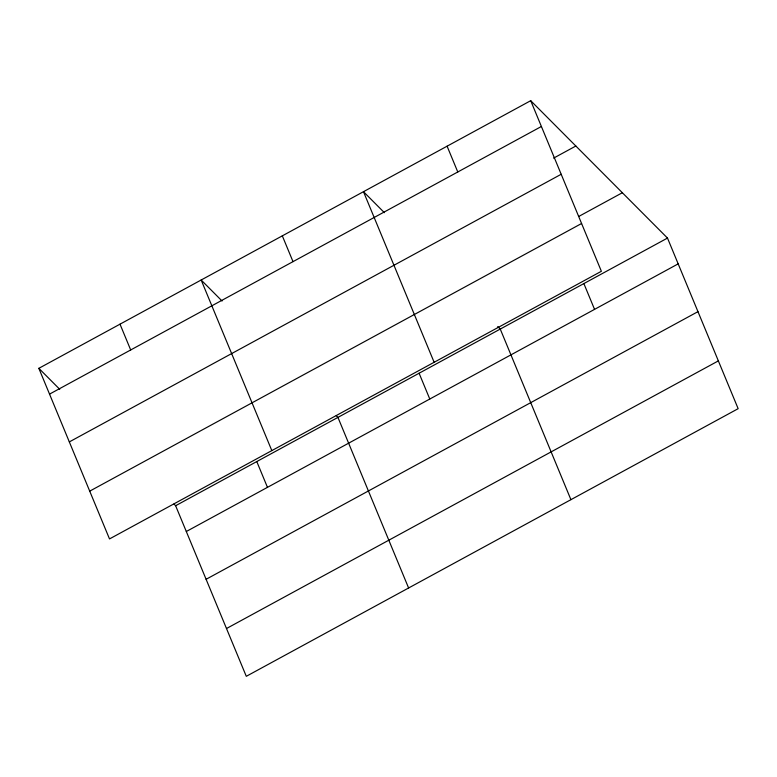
<?xml version="1.0" encoding="UTF-8"?>
<svg xmlns="http://www.w3.org/2000/svg" width="777" height="777" viewBox="0 0 777 777"><rect width="100%" height="100%" fill="white"/><g stroke="black" fill="none" stroke-linecap="round" stroke-linejoin="round"><path stroke-width="1.17" d="M530.71 100.689L601.379 271.28L109.508 538.927L38.85 368.327L530.71 100.689L667.492 238.073L738.15 408.673L246.29 676.311L175.621 505.72L173.951 504.04M49.534 394.124L541.394 126.486M553.622 158.12L575.844 146.027M69.328 441.909L561.188 174.271M578.952 216.346L622.348 192.735M89.724 491.142L581.584 223.504M175.621 505.72L667.492 238.073M186.315 531.507L678.175 263.869M206.099 579.292L697.96 311.655M226.495 628.525L718.356 360.887M384.372 212.675L363.481 191.686L434.139 362.286M497.746 326.554L500.252 329.069L570.92 499.669M222.057 301L201.165 280.011L271.824 450.602M336.266 415.714L337.937 417.395L408.605 587.985M38.85 368.327L59.742 389.316M583.867 283.576L594.551 309.363M447.096 146.193L457.779 171.979M419.094 373.232L429.778 399.028M282.323 235.849L293.007 261.645M256.779 461.557L267.463 487.344M120.008 324.174L130.691 349.961"/></g></svg>
